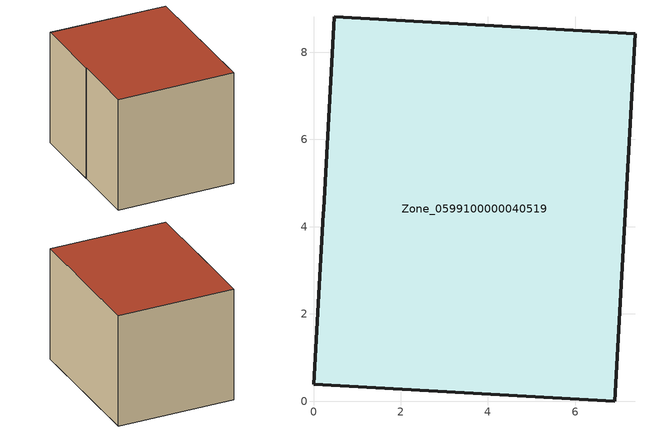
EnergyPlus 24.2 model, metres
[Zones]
Zone_0599100000040519
 floor ground (C_G): 0,0.39 0.22,4.29 0.23,4.4 0.47,8.81 7.37,8.42 6.91,0 z0
 wall outside (C_F): 7.37,8.42 0.47,8.81 0.23,4.4 0.22,4.29 0,0.39 6.91,0 7.37,8.42 z0:6.76
 roof outside (C_R): 0.22,4.29 0,0.39 6.91,0 7.37,8.42 0.47,8.81 0.23,4.4 z6.76
[BUILDING]
Pand.0599100000040519: North Axis=0; Terrain=City; Loads Convergence Tolerance Value=0.04; Temperature Convergence Tolerance Value=0.4; Solar Distribution=FullExterior; Maximum Number of Warmup Days=25; Minimum Number of Warmup Days=1
[Site:Location]
Rotterdam.The.Hague.AP_ZH_NLD Design_Conditions: Latitude=51.96; Longitude=4.45; Time Zone=1; Elevation=-4.5
[SITE:GROUNDTEMPERATURE:BUILDINGSURFACE]
18, 18, 18, 18, 18, 18, 18, 18, 18, 18, 18, 18
[MATERIAL] Thermal Absorptance=0.9; Solar Absorptance=0.7; Visible Absorptance=0.7
Name | Roughness | Thickness | Conductivity | Density | Specific Heat
G.TI.1946 | MediumSmooth | 0.15 | 1 | 540 | 1210
F.TI.1946 | Rough | 0.3 | 0.857143 | 1920 | 840
R.TI.1946 | MediumRough | 0.2 | 0.1 | 1500 | 1000
[CONSTRUCTION]
C_G: G.TI.1946
C_F: F.TI.1946
C_R: R.TI.1946
[ZONE]
Zone_0599100000040519: Type=1; Multiplier=1; Ceiling Height=Autocalculate; Volume=Autocalculate; Floor Area=autocalculate; Part of Total Floor Area=Yes
[ZONEINFILTRATION:DESIGNFLOWRATE]
Infil_Zone_0599100000040519: Zone or ZoneList or Space or SpaceList=Zone_0599100000040519; Schedule=AlwaysOn; Design Flow Rate Calculation Method=Flow/Area; Flow Rate per Floor Area=0.003; Constant Term Coefficient=1; Temperature Term Coefficient=0; Velocity Term Coefficient=0; Velocity Squared Term Coefficient=0
[HVACTEMPLATE:ZONE:IDEALLOADSAIRSYSTEM]
Zone_0599100000040519: Maximum Heating Supply Air Temperature=50; Minimum Cooling Supply Air Temperature=13; Maximum Heating Supply Air Humidity Ratio=0.0156; Minimum Cooling Supply Air Humidity Ratio=0.0077; Heating Limit=NoLimit; Cooling Limit=NoLimit; Dehumidification Control Type=ConstantSensibleHeatRatio; Cooling Sensible Heat Ratio=0.7; Dehumidification Setpoint=60; Humidification Control Type=None; Humidification Setpoint=30; Outdoor Air Method=None; Outdoor Air Flow Rate per Person=0.00944; Outdoor Air Flow Rate per Zone Floor Area=0; Outdoor Air Flow Rate per Zone=0; Demand Controlled Ventilation Type=None; Outdoor Air Economizer Type=NoEconomizer; Heat Recovery Type=None; Sensible Heat Recovery Effectiveness=0.7; Latent Heat Recovery Effectiveness=0.65
[ZONECONTROL:THERMOSTAT]
ThermostatControl_Zone_0599100000040519: Zone or ZoneList=Zone_0599100000040519; Control Type Schedule=DualSetpointControlType; Control 1=Thermostat_Zone_0599100000040519; Temperature Difference Between Cutout And Setpoint=0
[THERMOSTATSETPOINT:DUALSETPOINT]
Thermostat_Zone_0599100000040519: Heating Setpoint Temperature Schedule=HeatingSetpoint_Zone_0599100000040519; Cooling Setpoint Temperature Schedule=CoolingSetpoint_Zone_0599100000040519
[SCHEDULE:COMPACT]
HeatingSetpoint_Zone_0599100000040519: Through: 12/31, For: AllDays, Until: 24:00, 21
CoolingSetpoint_Zone_0599100000040519: Through: 12/31, For: AllDays, Until: 24:00, 24
DualSetpointControlType: Through: 12/31, For: AllDays, Until: 24:00, 4
AlwaysOn: Through: 12/31, For: AllDays, Until: 24:00, 1
